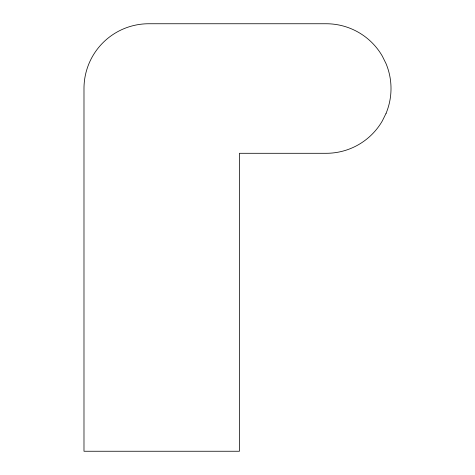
<?xml version="1.0" encoding="UTF-8"?>
<svg xmlns="http://www.w3.org/2000/svg" width="475" height="475" viewBox="0 0 475 475"><rect width="100%" height="100%" fill="white"/><g stroke="black" fill="none" stroke-linecap="round" stroke-linejoin="round"><path stroke-width="0.71" d="M386.08 113.311L382.333 120.911A64.772 64.772 0 0 1 326.236 153.294L239.442 153.294L239.442 451.25L83.986 451.25L83.986 88.522A64.772 64.772 0 0 1 148.764 23.75L326.236 23.75A64.772 64.772 0 0 1 382.333 56.139L386.08 63.733A64.772 64.772 0 0 1 386.08 113.311"/></g></svg>
